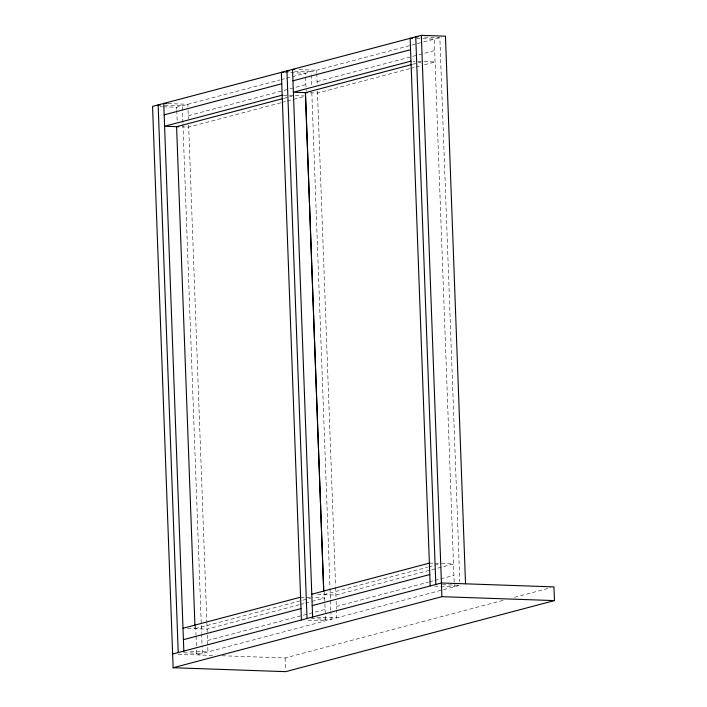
<?xml version="1.0" encoding="UTF-8"?>
<svg xmlns="http://www.w3.org/2000/svg" width="707" height="707" viewBox="0 0 707 707"><rect width="100%" height="100%" fill="white"/><g stroke="black" fill="none" stroke-linecap="round" stroke-linejoin="round"><path stroke-width="0.53" stroke-dasharray="3.54 2.65" d="M163.511 106.792L176.662 107.243L280.034 79.918M281.094 79.644L285.328 78.521M286.388 78.238L410.944 45.31M412.004 45.036L416.246 43.914M417.307 43.631L422.6 42.234M423.661 41.952L441.716 37.179M188.283 115.692L305.875 84.61M317.072 81.65L434.672 50.559M283.604 98.397L292.115 96.161M412.402 64.346L420.912 62.11M280.865 102.736L188.698 127.101L182.123 126.871M281.925 102.462L286.167 101.34M287.228 101.057L292.521 99.66M293.582 99.378L304.178 96.576M409.662 68.694L317.496 93.059L309.825 92.785M410.723 68.411L414.965 67.289M416.016 67.006L420.258 65.892M424.492 64.77L435.088 61.969L413.171 61.209M195.008 628.682L310.523 598.157M323.806 594.631L427.664 567.182M428.689 566.908L439.321 564.106M299.273 604.732L207.107 629.097L187.373 628.417M300.334 604.458L304.576 603.336M305.636 603.053L310.93 601.657M311.99 601.374L324.699 598.016L312.688 597.592M207.522 640.507L325.123 609.425M336.32 606.465L428.486 582.1M429.547 581.817L433.789 580.694M434.849 580.412L453.912 575.374M222.272 655.769L285.16 657.961L503.817 600.155M514.484 597.335L550.753 587.747M424.509 37.135L439.851 37.674L459.815 581.994M416.715 38.54L434.257 39.15L454.336 586.783L434.602 586.094M299.123 69.631L316.656 70.24L316.736 72.441M294.616 71.142L311.053 71.716L311.142 73.926M284.629 72.476L305.459 73.201L306.104 90.832M283.277 95.215L294.236 95.595M295.332 95.631L304.098 95.94M168.133 103.602L187.859 104.282L188.053 109.47M164.722 105.157L182.265 105.767L182.91 123.398M160.224 106.677L162.416 106.748M429.388 563.126L433.771 563.276M434.867 563.32L439.25 563.47M441.477 563.55L453.496 563.965L335.905 595.055L316.17 594.366M442.396 584.689L459.93 585.299L196.74 654.876L196.458 647.17M300.59 597.176L310.453 597.512M317.01 617.184L336.735 617.874L336.452 610.159M311.407 618.66L331.141 619.35L330.858 611.635M308.005 620.216L325.538 620.834L324.486 592.183M190.404 651.306L207.946 651.916L206.895 623.274M183.714 652.747L202.343 653.401L202.061 645.685M178.111 654.231L213.452 655.46M316.78 73.546L317.187 84.76M317.416 90.982L335.569 585.917M335.604 587.022L335.975 597.123M336.125 601.277L336.417 609.054M311.177 75.022L311.584 86.042M311.822 92.652L329.966 587.393M330.01 588.498L330.408 599.518M330.452 600.623L330.814 610.539M285.16 657.961L285.584 669.547M188.089 110.513L188.398 118.803M188.619 125.033L206.851 622.169M182.945 124.503L201.575 632.465M201.619 633.569L202.016 644.581M176.662 107.243L176.741 109.452M176.785 110.548L177.192 121.569M195.689 626.234L196.016 635.045M196.06 636.15L196.422 646.065M194.929 626.473L195.052 628.682"/><path stroke-width="1.06" d="M465.533 583.823L445.454 36.19L421.337 35.35L152.553 106.404L173.135 667.726L285.663 671.65L554.447 600.596L553.952 586.898L441.424 582.983L172.632 654.037M164.165 114.852L281.766 83.771M292.963 80.81L410.555 49.72M282.181 95.18L164.59 126.261L178.836 126.756M410.979 61.129L293.378 92.219L307.633 92.714M282.588 98.68L176.6 126.686L194.929 625.368M305.442 92.635L323.726 591.326L305.397 92.635L411.377 64.629M182.989 628.258L300.59 597.176M311.787 594.216L429.388 563.126M183.413 639.667L301.005 608.586M312.202 605.625L429.803 574.535M173.135 667.726L441.919 596.673L554.447 600.596M417.934 36.905L415.743 36.835L435.821 584.459M412.331 38.39L410.14 38.311L430.218 585.944M294.739 69.472L292.548 69.401L312.627 617.034M289.136 70.956L286.945 70.877L307.024 618.51M283.534 72.432L281.342 72.361L301.429 619.995M167.038 103.558L163.75 103.443L183.829 651.076M160.339 105.007L158.147 104.928L178.226 652.561M421.337 35.35L441.919 596.673"/></g></svg>
